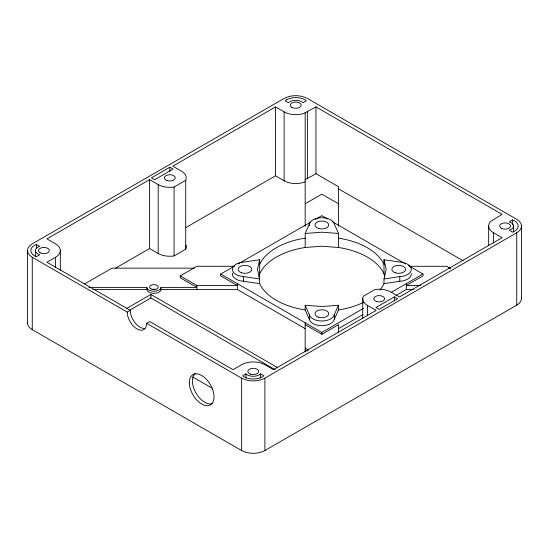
<?xml version="1.0" encoding="UTF-8"?>
<svg xmlns="http://www.w3.org/2000/svg" width="549" height="549" viewBox="0 0 549 549"><rect width="100%" height="100%" fill="white"/><g stroke="black" fill="none" stroke-linecap="round" stroke-linejoin="round"><path stroke-width="0.82" d="M27.45 250.557L28.013 248.1L29.653 245.808L32.267 243.845L284.108 98.443C291.258 94.764 300.221 94.764 307.371 98.443L516.733 219.319L519.347 221.288L520.987 223.573L521.55 226.03L521.55 298.443L520.987 300.9L519.347 303.192L516.733 305.155L264.892 450.557C257.742 454.236 248.779 454.236 241.629 450.557L32.267 329.681L29.653 327.712L28.013 325.427L27.45 322.97L27.45 250.557L28.013 253.014L29.653 255.306L32.267 257.275L127.238 312.107A13.732 7.926 60 0 0 136.948 328.92A13.732 7.926 60 0 0 146.658 323.313L149.692 321.563L233.03 369.683L241.629 364.714A16.449 9.498 0 0 1 264.892 364.714L273.491 369.683L376.147 310.411L367.549 305.45A16.449 9.498 0 0 1 363.294 296.275L374.926 289.556A16.449 9.498 0 0 1 390.813 292.02L399.411 296.982L502.067 237.71L493.469 232.749A16.449 9.498 0 0 1 490.854 221.288L502.067 214.357L315.97 106.911L303.961 113.382A16.449 9.498 0 0 1 284.108 111.872L275.509 106.911L172.853 166.182L181.451 171.144A16.449 9.498 0 0 1 185.706 180.319L185.706 249.219L174.074 255.937A16.449 9.498 0 0 1 158.187 253.48L149.589 248.519L115.626 268.125M27.45 322.97L27.56 322.469M233.984 266.286L196.899 266.286L180.237 275.9L180.237 277.773L196.899 287.388L161.029 287.388L160.85 288.184A7.151 4.131 0 0 1 153.94 291.245A7.151 4.131 0 0 1 147.029 288.184L146.851 287.388L88.856 287.388M161.029 287.388L160.85 290.284A7.151 4.131 0 0 1 153.94 293.344A7.151 4.131 0 0 1 147.029 290.284L146.851 287.388M259.663 278.981L243.42 276.572A12.586 7.267 0 0 1 232.378 269.415A12.586 7.267 0 0 1 243.228 262.161L259.663 259.746L257.467 269.36L259.663 278.981L259.663 283.655A64.363 37.16 0 0 0 305.175 309.931L309.375 319.436A12.586 7.267 0 0 0 321.968 325.681A12.586 7.267 0 0 0 334.327 319.285L338.493 309.931L338.493 305.258L321.831 306.52L305.175 305.258L305.175 309.931M258.929 276.964L259.663 273.759L259.663 259.746M384.005 278.981L386.201 269.36L384.005 259.746L400.887 262.202A12.586 7.267 0 0 1 411.276 269.683A12.586 7.267 0 0 1 399.796 276.6L384.005 278.981L384.005 283.655A64.363 37.16 0 0 1 379.977 289.975M521.55 226.03L520.987 228.494L519.347 230.779L516.733 232.749L264.892 378.144C257.742 381.829 248.779 381.829 241.629 378.144L146.658 323.313M259.663 273.759A64.363 37.16 0 0 1 305.175 247.482L305.175 233.469L309.341 224.102A12.586 7.267 0 0 1 321.721 217.713A12.586 7.267 0 0 1 334.3 223.971L338.493 233.469L338.493 247.482A64.363 37.16 0 0 1 384.005 273.759L384.739 276.964M334.327 319.285L334.327 314.611L338.493 305.258M169.819 167.232L151.414 177.862L154.646 179.729L173.059 169.099L169.819 167.232L169.819 171.405M185.706 180.319L174.074 187.031A16.449 9.498 0 0 1 158.187 184.574L149.589 179.612L46.933 238.877L55.531 243.845A16.449 9.498 0 0 1 55.531 257.275L55.531 267.48M55.531 257.275L46.933 262.237L130.271 310.35A13.732 7.926 60 0 0 144.84 328.474M84.546 283.97L111.934 268.152L194.346 268.152M186.145 227.41L275.509 175.817L284.108 180.779A16.449 9.498 0 0 0 303.961 182.289L305.175 181.753M305.175 179.653L315.97 173.717L338.493 186.722L338.493 226.291M305.175 203.768L321.831 194.154L338.493 203.768M126.723 308.435L150.906 294.47L277.327 367.459M129.653 310.247L150.906 297.977L275.111 369.683M127.238 312.107L130.271 310.35M180.237 275.9L196.899 285.521L237.353 285.521L220.691 275.9L220.691 274.033L234.457 266.087M238.088 263.987L310.247 222.331M315.318 219.401L321.831 215.64L327.629 218.982M245.931 373.876L242.665 375.763L244.01 376.772A13.08 7.556 0 0 0 262.511 376.772L263.856 375.763L260.59 373.876A8.468 4.886 0 0 1 245.931 373.876L245.931 378.048M512.601 219.916L509.335 221.803A8.468 4.886 0 0 1 509.335 230.264L512.601 232.152L514.351 231.376A13.08 7.556 0 0 0 514.351 220.691L512.601 219.916L512.601 224.918M220.691 274.033L321.831 332.426L363.335 308.469M391.492 292.205L422.977 274.033L422.977 275.9L406.315 285.521L420.644 285.521M305.175 324.679L321.831 334.293L338.493 324.679L338.493 332.186M338.493 328.645L362.82 314.604M395.994 295.451L406.315 289.488L413.898 289.488M394.354 296.865L375.941 307.495L379.181 309.362L397.586 298.731L394.354 296.865L394.354 301.037M36.399 244.442L34.649 245.218A13.08 7.556 0 0 0 34.649 255.896L36.399 256.678L39.665 254.791A8.468 4.886 0 0 1 39.665 246.323L36.399 244.442L36.399 248.615M384.005 283.655L399.796 281.273A12.586 7.267 0 0 0 411.242 273.402M305.175 233.469L321.831 232.2L338.493 233.469M305.175 247.482L321.831 246.213L338.493 247.482M409.684 266.286L446.769 266.286L450.393 268.372M448.451 268.152L450.132 268.152M93.117 289.488L146.851 289.488M161.029 289.488L237.353 289.488L305.175 328.645M232.474 273.141A12.586 7.267 0 0 0 243.42 281.246L259.663 283.655M338.493 188.822L463.212 260.823M332.701 221.913L405.581 263.987M408.49 265.668L422.977 274.033M305.175 348.032L308.799 350.125M305.175 349.905L307.351 351.154M192.747 377.019L211.969 388.122M305.175 305.258L309.375 314.762L309.375 319.436M521.44 297.949L521.55 298.443M516.733 232.749L516.733 305.155M513.569 226.03L513.569 231.87M493.469 232.749L493.469 242.96M488.651 226.03L488.651 245.602M406.315 283.655L406.315 289.488M399.796 276.6L399.796 281.273M384.005 259.746L384.005 273.759M367.549 305.45L367.549 315.654M362.731 298.731L362.731 318.296M321.831 332.426L321.831 334.293M315.97 106.911L315.97 173.717M309.341 224.102L309.341 225.66M307.371 111.872L307.371 178.679M305.175 112.847L305.175 226.291M305.175 322.805L305.175 352.005M284.108 111.872L284.108 180.779M275.509 106.911L275.509 175.817M264.892 378.144L264.892 450.557M260.59 373.876L260.59 378.048M243.42 276.572L243.42 281.246M241.629 378.144L241.629 450.557M237.353 283.655L237.353 289.488M196.899 285.521L196.899 289.488M174.074 187.031L174.074 255.937M158.187 184.574L158.187 253.48M150.906 294.47L150.906 297.977M149.589 179.612L149.589 248.519M60.349 250.557L60.349 270.122M35.431 250.557L35.431 256.397M32.267 257.275L32.267 329.681M186.015 245.115A16.449 9.498 0 0 1 185.706 249.219M152.389 289.371A6.005 3.466 0 0 1 155.497 289.371M212.223 403.666A17.451 10.074 60 0 1 195.705 392.562A17.451 10.074 60 0 1 195.437 373.272M334.327 314.611A12.586 7.267 0 0 1 321.968 321.007A12.586 7.267 0 0 1 309.375 314.762M363.726 302.245A64.363 37.16 0 0 1 338.493 309.931M259.663 264.412A64.363 37.16 0 0 1 305.175 238.136M338.493 238.136A64.363 37.16 0 0 1 384.005 264.412M286.489 99.822L285.144 100.831L288.41 102.718A8.468 4.886 0 0 1 303.069 102.718L306.335 100.831L304.99 99.822A13.08 7.556 0 0 0 286.489 99.822M189.336 382.653A17.451 10.074 60 0 0 207.851 405.677A17.451 10.074 60 0 0 207.851 380.999A17.451 10.074 60 0 0 189.336 382.653M150.906 288.863A4.289 2.477 0 0 0 158.085 287.751A4.289 2.477 0 0 0 152.828 284.718A4.289 2.477 0 0 0 150.906 288.863M501.258 228.254A5.435 3.136 0 0 0 510.35 226.847A5.435 3.136 0 0 0 503.694 223.004A5.435 3.136 0 0 0 501.258 228.254M376.463 301.449A5.435 3.136 0 0 0 384.616 298.731A5.435 3.136 0 0 0 376.463 296.014A5.435 3.136 0 0 0 376.463 301.449M40.056 252.78A5.435 3.136 0 0 0 49.149 251.373A5.435 3.136 0 0 0 42.493 247.53A5.435 3.136 0 0 0 40.056 252.78M250.543 374.15A5.435 3.136 0 0 0 258.696 371.433A5.435 3.136 0 0 0 250.543 368.715A5.435 3.136 0 0 0 250.543 374.15M167.102 180.58A5.435 3.136 0 0 0 175.255 177.862A5.435 3.136 0 0 0 167.102 175.138A5.435 3.136 0 0 0 167.102 180.58M291.896 107.378A5.435 3.136 0 0 0 300.989 105.971A5.435 3.136 0 0 0 294.333 102.128A5.435 3.136 0 0 0 291.896 107.378M318.399 317.171A6.863 3.967 0 0 0 328.7 313.74A6.863 3.967 0 0 0 318.399 310.309A6.863 3.967 0 0 0 318.399 317.171M395.266 272.791A6.863 3.967 0 0 0 405.567 269.36A6.863 3.967 0 0 0 395.266 265.929A6.863 3.967 0 0 0 395.266 272.791M241.533 272.791A6.863 3.967 0 0 0 251.833 269.36A6.863 3.967 0 0 0 241.533 265.929A6.863 3.967 0 0 0 241.533 272.791M318.399 228.418A6.863 3.967 0 0 0 328.7 224.98A6.863 3.967 0 0 0 318.399 221.549A6.863 3.967 0 0 0 318.399 228.418"/></g></svg>
